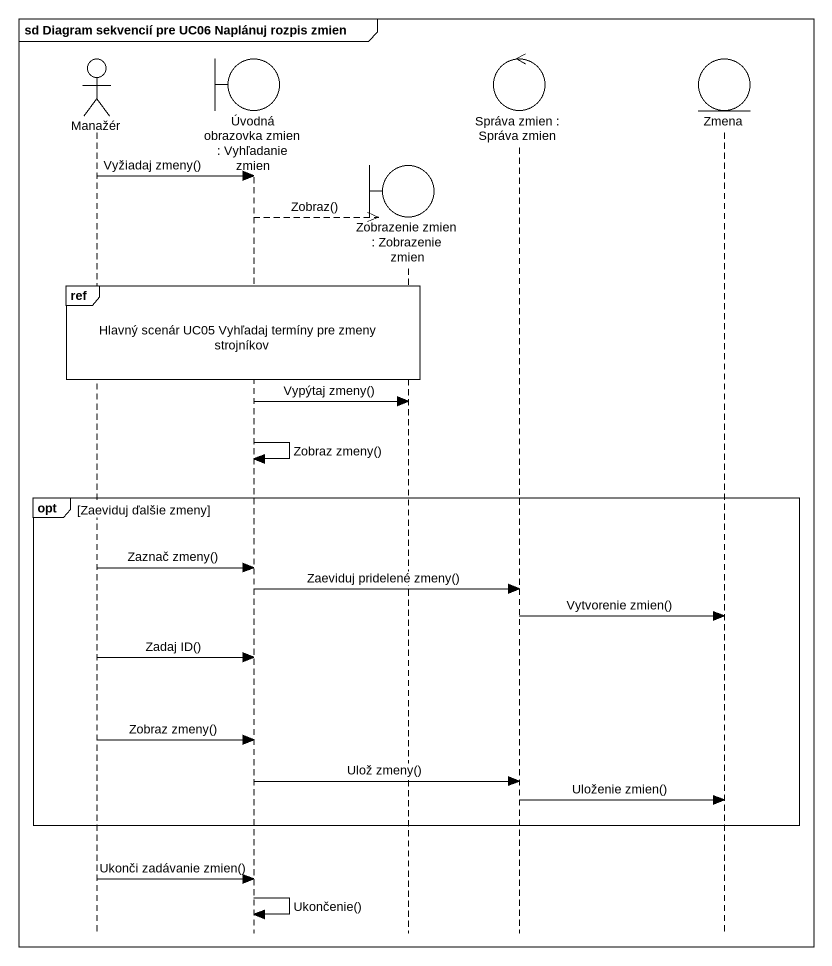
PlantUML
@startuml
mainframe sd Diagram sekvencií pre UC06 Naplánuj rozpis zmien
hide footbox
actor Manažér
boundary "Úvodná obrazovka zmien : Vyhľadanie zmien" as Úvodná_obrazovka_zmien
boundary "Zobrazenie zmien : Zobrazenie zmien" as Zobrazenie_zmien
control "Správa zmien : Správa zmien" as Správa_zmien
entity Zmena

Manažér -> Úvodná_obrazovka_zmien : Vyžiadaj zmeny()
Úvodná_obrazovka_zmien -->> Zobrazenie_zmien ** : Zobraz()
ref over Manažér, Úvodná_obrazovka_zmien, Zobrazenie_zmien : Hlavný scenár UC05 Vyhľadaj termíny pre zmeny strojníkov
Úvodná_obrazovka_zmien -> Zobrazenie_zmien : Vypýtaj zmeny()
Úvodná_obrazovka_zmien -> Úvodná_obrazovka_zmien : Zobraz zmeny()
opt Zaeviduj ďalšie zmeny
  Manažér -> Úvodná_obrazovka_zmien : Zaznač zmeny()
  Úvodná_obrazovka_zmien -> Správa_zmien : Zaeviduj pridelené zmeny()
  Správa_zmien -> Zmena : Vytvorenie zmien()
  Manažér -> Úvodná_obrazovka_zmien : Zadaj ID()
  Manažér -> Úvodná_obrazovka_zmien : Zobraz zmeny()
  Úvodná_obrazovka_zmien -> Správa_zmien : Ulož zmeny()
  Správa_zmien -> Zmena : Uloženie zmien()
end
Manažér -> Úvodná_obrazovka_zmien : Ukonči zadávanie zmien()
Úvodná_obrazovka_zmien -> Úvodná_obrazovka_zmien : Ukončenie()
@enduml
